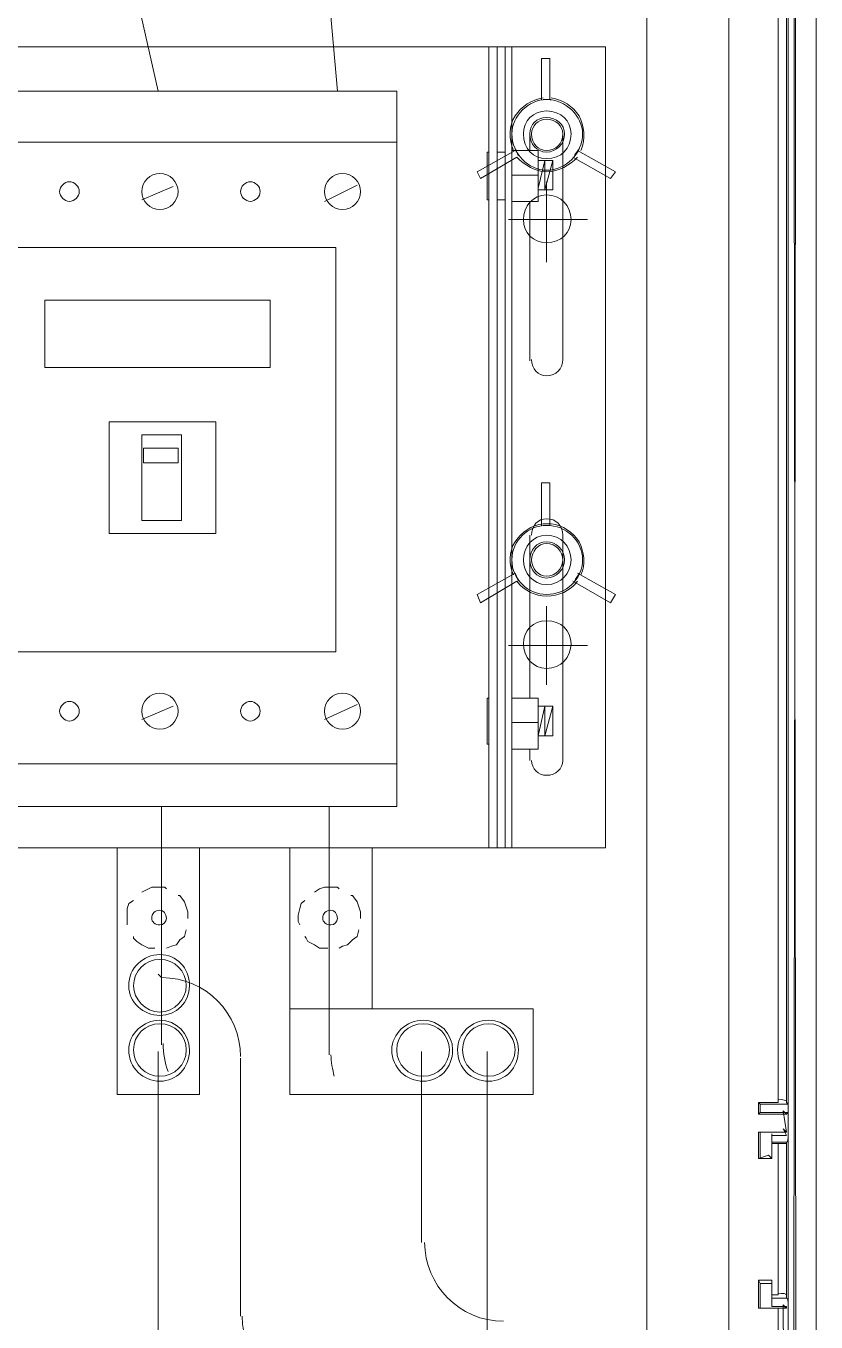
# Model space of a CAD drawing. Header units: metres. Extents: x 2999 to 3164, y 1641 to 1678.
# Drawn here: x 3007.231 to 3007.977, y 1650.663 to 1651.886 of the extents above; entities that cross this region are included whole.
import ezdxf

# ---------------------------------------------------------------- set-up
doc = ezdxf.new("R2010")
doc.units = ezdxf.units.M

msp = doc.modelspace()

# ---------------------------------------------------------------- linework, layer by layer
at = {"color": 7, "linetype": 'Continuous', "lineweight": 20, "true_color": 0x000007}
for points in [[(3007.941, 1650.8701), (3007.941, 1652.5927), (3007.941, 1652.5927)], [(3007.9503, 1650.8685), (3007.9488, 1650.8701), (3007.9488, 1652.5927), (3007.9503, 1652.5974), (3007.9503, 1652.4592), (3007.9472, 1652.4624)], [(3007.9767, 1650.1562), (3007.9767, 1652.5756), (3007.9736, 1652.5787)], [(3007.9767, 1652.5834), (3007.9767, 1650.1562), (3007.9767, 1650.1562)], [(3007.9581, 1652.4655), (3007.9503, 1652.4592), (3007.9503, 1650.2198)], [(3007.7781, 1651.8664), (3006.9338, 1651.8664), (3006.9338, 1651.8664)], [(3007.6679, 1651.8664), (3007.6679, 1651.1106), (3007.6679, 1651.1106)], [(3007.6756, 1651.8664), (3007.6756, 1651.1106), (3007.6756, 1651.1106)], [(3007.6834, 1651.1106), (3007.6834, 1651.8664), (3007.6834, 1651.8664)], [(3007.6896, 1651.8664), (3007.6896, 1651.1106), (3007.6896, 1651.1106)], [(3007.7781, 1651.1106), (3007.7781, 1651.8664), (3007.7781, 1651.8664)], [(3007.7253, 1651.8167), (3007.7253, 1651.8555), (3007.7175, 1651.8555), (3007.7175, 1651.8167)], [(3007.1324, 1651.8245), (3007.581, 1651.8245), (3007.581, 1651.8245)], [(3007.581, 1651.8245), (3007.581, 1651.1494), (3007.581, 1651.1494)], [(3007.7067, 1651.7686), (3007.7067, 1651.7826), (3007.7067, 1651.7826)], [(3007.7377, 1651.7826), (3007.7377, 1651.57), (3007.7377, 1651.57)], [(3007.581, 1651.7764), (3007.1324, 1651.7764), (3007.1324, 1651.7764)], [(3007.6927, 1651.7686), (3007.657, 1651.7485), (3007.6601, 1651.7422), (3007.6943, 1651.7624)], [(3007.6679, 1651.7221), (3007.6663, 1651.7221), (3007.6663, 1651.7671), (3007.6679, 1651.7671)], [(3007.6834, 1651.7671), (3007.6756, 1651.7671), (3007.6756, 1651.7671)], [(3007.6896, 1651.7205), (3007.7144, 1651.7205), (3007.7144, 1651.7686), (3007.6896, 1651.7686)], [(3007.7284, 1651.7593), (3007.7144, 1651.7593), (3007.7144, 1651.7593)], [(3007.7144, 1651.7329), (3007.7206, 1651.7593), (3007.7206, 1651.7314), (3007.7284, 1651.7593), (3007.7284, 1651.7314), (3007.7144, 1651.7314)], [(3007.747, 1651.7624), (3007.7827, 1651.7422), (3007.7874, 1651.7485), (3007.7517, 1651.7686)], [(3007.3699, 1651.7345), (3007.3404, 1651.7221), (3007.3404, 1651.7221)], [(3007.5437, 1651.736), (3007.5127, 1651.7205), (3007.5127, 1651.7205)], [(3007.7144, 1651.7454), (3007.6896, 1651.7454), (3007.6896, 1651.7454)], [(3007.7222, 1651.7391), (3007.7222, 1651.6631), (3007.7222, 1651.6631)], [(3007.6756, 1651.7221), (3007.6834, 1651.7221), (3007.6834, 1651.7221)], [(3007.7067, 1651.57), (3007.7067, 1651.7205), (3007.7067, 1651.7205)], [(3007.761, 1651.7034), (3007.6865, 1651.7034), (3007.6865, 1651.7034)], [(3007.7253, 1651.4148), (3007.7253, 1651.4551), (3007.7175, 1651.4551), (3007.7175, 1651.4148)], [(3007.7067, 1651.2518), (3007.7067, 1651.4055), (3007.7067, 1651.4055)], [(3007.7377, 1651.4055), (3007.7377, 1651.1929), (3007.7377, 1651.1929)], [(3007.6927, 1651.3698), (3007.657, 1651.3496), (3007.6601, 1651.3418), (3007.6943, 1651.362)], [(3007.747, 1651.362), (3007.7827, 1651.3418), (3007.7874, 1651.3496), (3007.7517, 1651.3698)], [(3007.7222, 1651.3387), (3007.7222, 1651.2642), (3007.7222, 1651.2642)], [(3007.761, 1651.3015), (3007.6865, 1651.3015), (3007.6865, 1651.3015)], [(3007.3699, 1651.2441), (3007.3404, 1651.2317), (3007.3404, 1651.2317)], [(3007.5437, 1651.2456), (3007.5127, 1651.2317), (3007.5127, 1651.2317)], [(3007.6679, 1651.2084), (3007.6663, 1651.2084), (3007.6663, 1651.2518), (3007.6679, 1651.2518)], [(3007.6896, 1651.2037), (3007.7144, 1651.2037), (3007.7144, 1651.2518), (3007.6896, 1651.2518)], [(3007.7284, 1651.2441), (3007.7144, 1651.2441), (3007.7144, 1651.2441)], [(3007.7144, 1651.2286), (3007.6896, 1651.2286), (3007.6896, 1651.2286)], [(3007.7067, 1651.1929), (3007.7067, 1651.2037), (3007.7067, 1651.2037)], [(3007.1324, 1651.1898), (3007.581, 1651.1898), (3007.581, 1651.1898)], [(3007.581, 1651.1494), (3007.1324, 1651.1494), (3007.1324, 1651.1494)], [(3007.359, 1650.9244), (3007.359, 1651.1494), (3007.359, 1651.1494)], [(3007.5173, 1650.9151), (3007.5173, 1651.1494), (3007.5173, 1651.1494)], [(3006.9338, 1651.1106), (3007.7781, 1651.1106), (3007.7781, 1651.1106)], [(3007.3947, 1651.1106), (3007.3947, 1650.8778), (3007.3171, 1650.8778), (3007.3171, 1651.1106)], [(3007.5577, 1650.8778), (3007.4801, 1650.8778), (3007.4801, 1651.1106)], [(3007.5577, 1651.1106), (3007.5577, 1650.9585), (3007.5577, 1650.9585)], [(3007.3637, 1651.0718), (3007.3621, 1651.0734), (3007.3559, 1651.0734), (3007.3497, 1651.0734), (3007.3466, 1651.0718), (3007.3404, 1651.0687)], [(3007.5266, 1651.0718), (3007.5251, 1651.0734), (3007.5189, 1651.0734), (3007.5127, 1651.0734), (3007.508, 1651.0718), (3007.5034, 1651.0687)], [(3007.3326, 1651.0609), (3007.328, 1651.0578), (3007.3264, 1651.0532), (3007.3264, 1651.047), (3007.3264, 1651.0408), (3007.3264, 1651.0377)], [(3007.3839, 1651.0439), (3007.3839, 1651.0501), (3007.3823, 1651.0547), (3007.3808, 1651.0594), (3007.3761, 1651.0656), (3007.3746, 1651.0656)], [(3007.4941, 1651.0609), (3007.4909, 1651.0578), (3007.4894, 1651.0532), (3007.4878, 1651.047), (3007.4878, 1651.0408), (3007.4894, 1651.0377)], [(3007.5468, 1651.0439), (3007.5468, 1651.0501), (3007.5453, 1651.0547), (3007.5437, 1651.0594), (3007.5391, 1651.0656), (3007.5375, 1651.0656)], [(3007.3326, 1651.0268), (3007.3326, 1651.0252), (3007.3358, 1651.0221), (3007.3404, 1651.019), (3007.3466, 1651.0159), (3007.3497, 1651.0159), (3007.3528, 1651.0159)], [(3007.3637, 1651.0159), (3007.3683, 1651.0175), (3007.373, 1651.019), (3007.3761, 1651.0237), (3007.3808, 1651.0268), (3007.3823, 1651.033)], [(3007.4941, 1651.0268), (3007.4956, 1651.0252), (3007.4972, 1651.0221), (3007.5034, 1651.019), (3007.508, 1651.0159), (3007.5127, 1651.0159), (3007.5158, 1651.0159)], [(3007.5266, 1651.0159), (3007.5297, 1651.0175), (3007.5344, 1651.019), (3007.5391, 1651.0237), (3007.5437, 1651.0268), (3007.5453, 1651.033)], [(3007.359, 1650.988), (3007.3559, 1650.9911), (3007.3559, 1650.9911)], [(3007.941, 1650.8701), (3007.9224, 1650.8701), (3007.9224, 1650.8701)], [(3007.9239, 1650.8685), (3007.9224, 1650.8701), (3007.9224, 1650.8701)], [(3007.9239, 1650.8607), (3007.9224, 1650.8592), (3007.9224, 1650.8701)], [(3007.9503, 1650.8685), (3007.9239, 1650.8685), (3007.9239, 1650.8607), (3007.9503, 1650.8607)], [(3007.9503, 1650.8685), (3007.9503, 1650.8607), (3007.9488, 1650.8592), (3007.9457, 1650.8623), (3007.9488, 1650.8421), (3007.9457, 1650.8452), (3007.9457, 1650.8452), (3007.9488, 1650.839)], [(3007.9488, 1650.8592), (3007.9224, 1650.8592), (3007.9224, 1650.8592)], [(3007.9239, 1650.8421), (3007.9224, 1650.8421), (3007.9224, 1650.8421)], [(3007.9239, 1650.8173), (3007.9224, 1650.8173), (3007.9224, 1650.8421)], [(3007.9224, 1650.8421), (3007.9488, 1650.8421), (3007.9488, 1650.8421)], [(3007.9488, 1650.8421), (3007.9239, 1650.8421), (3007.9239, 1650.8173), (3007.9348, 1650.8173)], [(3007.9348, 1650.8173), (3007.9348, 1650.839), (3007.9488, 1650.839)], [(3007.9488, 1650.8328), (3007.9348, 1650.8328), (3007.9348, 1650.8313), (3007.9348, 1650.8173)], [(3007.9348, 1650.8313), (3007.941, 1650.8313), (3007.941, 1650.8313)], [(3007.941, 1650.6885), (3007.941, 1650.8313), (3007.941, 1650.8313)], [(3007.9488, 1650.6854), (3007.9488, 1650.6885), (3007.9488, 1650.8313), (3007.9488, 1650.8328)], [(3007.9348, 1650.8173), (3007.9317, 1650.8204), (3007.9224, 1650.8173)], [(3007.9239, 1650.6993), (3007.9224, 1650.7024), (3007.9224, 1650.6761)], [(3007.9348, 1650.7024), (3007.9224, 1650.7024), (3007.9224, 1650.7024)], [(3007.9348, 1650.6993), (3007.9239, 1650.6993), (3007.9239, 1650.6761)], [(3007.9348, 1650.6776), (3007.9348, 1650.6993), (3007.9348, 1650.7024), (3007.9348, 1650.6885)], [(3007.9348, 1650.6854), (3007.9348, 1650.6885), (3007.9348, 1650.6885)], [(3007.941, 1650.6885), (3007.9348, 1650.6885), (3007.9348, 1650.6885)], [(3007.9348, 1650.6854), (3007.9488, 1650.6854), (3007.9488, 1650.6854)], [(3007.9488, 1650.6761), (3007.9239, 1650.6761), (3007.9224, 1650.6761)], [(3007.9224, 1650.6761), (3007.941, 1650.6761), (3007.941, 1650.6761)], [(3007.9488, 1650.6776), (3007.9348, 1650.6776), (3007.9348, 1650.6776)], [(3007.941, 1650.6761), (3007.941, 1650.2322), (3007.9488, 1650.2322)], [(3007.9488, 1650.6776), (3007.9488, 1650.6761), (3007.9457, 1650.6792), (3007.9488, 1650.2322)]]:
    msp.add_lwpolyline(points, dxfattribs=at)
for points in [[(3007.9581, 1650.2198), (3007.955, 1650.2213), (3007.9581, 1652.4655), (3007.955, 1652.4686)], [(3007.5235, 1651.6771), (3007.5235, 1651.2953), (3007.1852, 1651.2953), (3007.1852, 1651.6771)], [(3007.4615, 1651.6274), (3007.4615, 1651.5638), (3007.2488, 1651.5638), (3007.2488, 1651.6274)], [(3007.4102, 1651.5126), (3007.4102, 1651.407), (3007.3094, 1651.407), (3007.3094, 1651.5126)], [(3007.3777, 1651.5001), (3007.3777, 1651.4194), (3007.3404, 1651.4194), (3007.3404, 1651.5001)], [(3007.3746, 1651.4877), (3007.3746, 1651.4738), (3007.342, 1651.4738), (3007.342, 1651.4877)], [(3007.7144, 1651.2161), (3007.7206, 1651.2441), (3007.7206, 1651.2161), (3007.7284, 1651.2441), (3007.7284, 1651.2161)], [(3007.7098, 1650.9585), (3007.7098, 1650.8778), (3007.4801, 1650.8778), (3007.4801, 1650.9585)]]:
    msp.add_lwpolyline(points, close=True, dxfattribs=at)
at = {"color": 1, "linetype": 'Continuous', "lineweight": 20, "true_color": 0x000001}
for points in [[(3007.3559, 1651.8245), (3007.2333, 1652.3661), (3007.2333, 1652.3661)], [(3007.5251, 1651.8245), (3007.477, 1652.3661), (3007.477, 1652.3661)], [(3007.359, 1650.988), (3007.3559, 1650.9911), (3007.3559, 1650.9911)], [(3007.3559, 1650.9182), (3007.3559, 1650.6202), (3007.3559, 1650.6202)], [(3007.6042, 1650.9182), (3007.6042, 1650.7381), (3007.6042, 1650.7381)], [(3007.6663, 1650.9182), (3007.6663, 1650.3408), (3007.6663, 1650.3408)], [(3007.4335, 1650.912), (3007.4335, 1650.6683), (3007.4335, 1650.6683)]]:
    msp.add_lwpolyline(points, dxfattribs=at)
at = {"color": 5, "linetype": 'Continuous', "lineweight": 20, "true_color": 0x000005}
for points in [[(3007.8945, 1652.2575), (3007.8945, 1650.4914), (3007.8945, 1650.4914)], [(3007.8169, 1650.3408), (3007.8169, 1652.0464), (3007.8169, 1652.0464)]]:
    msp.add_lwpolyline(points, dxfattribs=at)
at = {"color": 7, "linetype": 'Continuous', "lineweight": 20, "true_color": 0x000007}
for points, knots in [([(3007.7191, 1651.8183), (3007.7082, 1651.8167), (3007.6989, 1651.8105), (3007.6927, 1651.8012), (3007.6927, 1651.8012), (3007.6865, 1651.7919), (3007.6865, 1651.7795), (3007.6911, 1651.7686)], [0, 0, 0, 0, 0.125, 0.125, 0.125, 0.125001, 1, 1, 1, 1]), ([(3007.7563, 1651.7842), (3007.7563, 1651.8012), (3007.7408, 1651.8167), (3007.7222, 1651.8167), (3007.7222, 1651.8167), (3007.7051, 1651.8167), (3007.6896, 1651.8012), (3007.6896, 1651.7842), (3007.6896, 1651.7842), (3007.6896, 1651.7655), (3007.7051, 1651.75), (3007.7222, 1651.75), (3007.7222, 1651.75), (3007.7408, 1651.75), (3007.7563, 1651.7655), (3007.7563, 1651.7842)], [0, 0, 0, 0, 0.0625, 0.0625, 0.0625, 0.062501, 0.125, 0.125, 0.125, 0.125001, 0.1875, 0.1875, 0.1875, 0.187501, 1, 1, 1, 1]), ([(3007.7548, 1651.7686), (3007.7594, 1651.7795), (3007.7579, 1651.7919), (3007.7532, 1651.8012), (3007.7532, 1651.8012), (3007.747, 1651.8105), (3007.7377, 1651.8167), (3007.7268, 1651.8183)], [0, 0, 0, 0, 0.125, 0.125, 0.125, 0.125001, 1, 1, 1, 1]), ([(3007.7455, 1651.7842), (3007.7455, 1651.7966), (3007.7362, 1651.8059), (3007.7222, 1651.8059), (3007.7222, 1651.8059), (3007.7098, 1651.8059), (3007.7005, 1651.7966), (3007.7005, 1651.7842), (3007.7005, 1651.7842), (3007.7005, 1651.7702), (3007.7098, 1651.7609), (3007.7222, 1651.7609), (3007.7222, 1651.7609), (3007.7362, 1651.7609), (3007.7455, 1651.7702), (3007.7455, 1651.7842)], [0, 0, 0, 0, 0.0625, 0.0625, 0.0625, 0.062501, 0.125, 0.125, 0.125, 0.125001, 0.1875, 0.1875, 0.1875, 0.187501, 1, 1, 1, 1]), ([(3007.7393, 1651.7842), (3007.7393, 1651.7935), (3007.7315, 1651.7997), (3007.7222, 1651.7997), (3007.7222, 1651.7997), (3007.7129, 1651.7997), (3007.7067, 1651.7935), (3007.7067, 1651.7842), (3007.7067, 1651.7842), (3007.7067, 1651.7748), (3007.7129, 1651.7671), (3007.7222, 1651.7671), (3007.7222, 1651.7671), (3007.7315, 1651.7671), (3007.7393, 1651.7748), (3007.7393, 1651.7842)], [0, 0, 0, 0, 0.0625, 0.0625, 0.0625, 0.062501, 0.125, 0.125, 0.125, 0.125001, 0.1875, 0.1875, 0.1875, 0.187501, 1, 1, 1, 1]), ([(3007.7377, 1651.7842), (3007.7377, 1651.7919), (3007.7315, 1651.7981), (3007.7222, 1651.7981), (3007.7222, 1651.7981), (3007.7144, 1651.7981), (3007.7082, 1651.7919), (3007.7082, 1651.7842), (3007.7082, 1651.7842), (3007.7082, 1651.7748), (3007.7144, 1651.7686), (3007.7222, 1651.7686), (3007.7222, 1651.7686), (3007.7315, 1651.7686), (3007.7377, 1651.7748), (3007.7377, 1651.7842)], [0, 0, 0, 0, 0.0625, 0.0625, 0.0625, 0.062501, 0.125, 0.125, 0.125, 0.125001, 0.1875, 0.1875, 0.1875, 0.187501, 1, 1, 1, 1]), ([(3007.7377, 1651.7842), (3007.7377, 1651.7919), (3007.7315, 1651.7981), (3007.7222, 1651.7981), (3007.7222, 1651.7981), (3007.7144, 1651.7981), (3007.7082, 1651.7919), (3007.7082, 1651.7842)], [0, 0, 0, 0, 0.125, 0.125, 0.125, 0.125001, 1, 1, 1, 1]), ([(3007.6943, 1651.7624), (3007.702, 1651.7547), (3007.7113, 1651.7485), (3007.7222, 1651.7485), (3007.7222, 1651.7485), (3007.7346, 1651.7485), (3007.7439, 1651.7547), (3007.7517, 1651.7624)], [0, 0, 0, 0, 0.125, 0.125, 0.125, 0.125001, 1, 1, 1, 1]), ([(3007.3746, 1651.7298), (3007.3746, 1651.7391), (3007.3668, 1651.7469), (3007.3575, 1651.7469), (3007.3575, 1651.7469), (3007.3482, 1651.7469), (3007.3404, 1651.7391), (3007.3404, 1651.7298), (3007.3404, 1651.7298), (3007.3404, 1651.7205), (3007.3482, 1651.7128), (3007.3575, 1651.7128), (3007.3575, 1651.7128), (3007.3668, 1651.7128), (3007.3746, 1651.7205), (3007.3746, 1651.7298)], [0, 0, 0, 0, 0.0625, 0.0625, 0.0625, 0.062501, 0.125, 0.125, 0.125, 0.125001, 0.1875, 0.1875, 0.1875, 0.187501, 1, 1, 1, 1]), ([(3007.5468, 1651.7298), (3007.5468, 1651.7391), (3007.5391, 1651.7469), (3007.5297, 1651.7469), (3007.5297, 1651.7469), (3007.5204, 1651.7469), (3007.5127, 1651.7391), (3007.5127, 1651.7298), (3007.5127, 1651.7298), (3007.5127, 1651.7205), (3007.5204, 1651.7128), (3007.5297, 1651.7128), (3007.5297, 1651.7128), (3007.5391, 1651.7128), (3007.5468, 1651.7205), (3007.5468, 1651.7298)], [0, 0, 0, 0, 0.0625, 0.0625, 0.0625, 0.062501, 0.125, 0.125, 0.125, 0.125001, 0.1875, 0.1875, 0.1875, 0.187501, 1, 1, 1, 1]), ([(3007.2814, 1651.7298), (3007.2814, 1651.7345), (3007.2768, 1651.7391), (3007.2721, 1651.7391), (3007.2721, 1651.7391), (3007.2675, 1651.7391), (3007.2628, 1651.7345), (3007.2628, 1651.7298), (3007.2628, 1651.7298), (3007.2628, 1651.7252), (3007.2675, 1651.7205), (3007.2721, 1651.7205), (3007.2721, 1651.7205), (3007.2768, 1651.7205), (3007.2814, 1651.7252), (3007.2814, 1651.7298)], [0, 0, 0, 0, 0.0625, 0.0625, 0.0625, 0.062501, 0.125, 0.125, 0.125, 0.125001, 0.1875, 0.1875, 0.1875, 0.187501, 1, 1, 1, 1]), ([(3007.4521, 1651.7298), (3007.4521, 1651.7345), (3007.4475, 1651.7391), (3007.4428, 1651.7391), (3007.4428, 1651.7391), (3007.4382, 1651.7391), (3007.4335, 1651.7345), (3007.4335, 1651.7298), (3007.4335, 1651.7298), (3007.4335, 1651.7252), (3007.4382, 1651.7205), (3007.4428, 1651.7205), (3007.4428, 1651.7205), (3007.4475, 1651.7205), (3007.4521, 1651.7252), (3007.4521, 1651.7298)], [0, 0, 0, 0, 0.0625, 0.0625, 0.0625, 0.062501, 0.125, 0.125, 0.125, 0.125001, 0.1875, 0.1875, 0.1875, 0.187501, 1, 1, 1, 1]), ([(3007.7455, 1651.7034), (3007.7455, 1651.7159), (3007.7362, 1651.7267), (3007.7222, 1651.7267), (3007.7222, 1651.7267), (3007.7098, 1651.7267), (3007.7005, 1651.7159), (3007.7005, 1651.7034), (3007.7005, 1651.7034), (3007.7005, 1651.691), (3007.7098, 1651.6817), (3007.7222, 1651.6817), (3007.7222, 1651.6817), (3007.7362, 1651.6817), (3007.7455, 1651.691), (3007.7455, 1651.7034)], [0, 0, 0, 0, 0.0625, 0.0625, 0.0625, 0.062501, 0.125, 0.125, 0.125, 0.125001, 0.1875, 0.1875, 0.1875, 0.187501, 1, 1, 1, 1]), ([(3007.7082, 1651.5715), (3007.7082, 1651.5622), (3007.7144, 1651.556), (3007.7222, 1651.556), (3007.7222, 1651.556), (3007.7315, 1651.556), (3007.7377, 1651.5622), (3007.7377, 1651.5715)], [0, 0, 0, 0, 0.125, 0.125, 0.125, 0.125001, 1, 1, 1, 1]), ([(3007.7191, 1651.4163), (3007.7082, 1651.4148), (3007.6989, 1651.4086), (3007.6927, 1651.3993), (3007.6927, 1651.3993), (3007.6865, 1651.39), (3007.6865, 1651.3775), (3007.6911, 1651.3682)], [0, 0, 0, 0, 0.125, 0.125, 0.125, 0.125001, 1, 1, 1, 1]), ([(3007.7377, 1651.4055), (3007.7377, 1651.4148), (3007.7315, 1651.421), (3007.7222, 1651.421), (3007.7222, 1651.421), (3007.7144, 1651.421), (3007.7082, 1651.4148), (3007.7082, 1651.4055)], [0, 0, 0, 0, 0.125, 0.125, 0.125, 0.125001, 1, 1, 1, 1]), ([(3007.7548, 1651.3682), (3007.7594, 1651.3775), (3007.7579, 1651.39), (3007.7532, 1651.3993), (3007.7532, 1651.3993), (3007.747, 1651.4086), (3007.7377, 1651.4148), (3007.7268, 1651.4163)], [0, 0, 0, 0, 0.125, 0.125, 0.125, 0.125001, 1, 1, 1, 1]), ([(3007.7563, 1651.3822), (3007.7563, 1651.4008), (3007.7408, 1651.4148), (3007.7222, 1651.4148), (3007.7222, 1651.4148), (3007.7051, 1651.4148), (3007.6896, 1651.4008), (3007.6896, 1651.3822), (3007.6896, 1651.3822), (3007.6896, 1651.3636), (3007.7051, 1651.3496), (3007.7222, 1651.3496), (3007.7222, 1651.3496), (3007.7408, 1651.3496), (3007.7563, 1651.3636), (3007.7563, 1651.3822)], [0, 0, 0, 0, 0.0625, 0.0625, 0.0625, 0.062501, 0.125, 0.125, 0.125, 0.125001, 0.1875, 0.1875, 0.1875, 0.187501, 1, 1, 1, 1]), ([(3007.7455, 1651.3822), (3007.7455, 1651.3946), (3007.7362, 1651.4055), (3007.7222, 1651.4055), (3007.7222, 1651.4055), (3007.7098, 1651.4055), (3007.7005, 1651.3946), (3007.7005, 1651.3822), (3007.7005, 1651.3822), (3007.7005, 1651.3698), (3007.7098, 1651.3589), (3007.7222, 1651.3589), (3007.7222, 1651.3589), (3007.7362, 1651.3589), (3007.7455, 1651.3698), (3007.7455, 1651.3822)], [0, 0, 0, 0, 0.0625, 0.0625, 0.0625, 0.062501, 0.125, 0.125, 0.125, 0.125001, 0.1875, 0.1875, 0.1875, 0.187501, 1, 1, 1, 1]), ([(3007.7393, 1651.3822), (3007.7393, 1651.3915), (3007.7315, 1651.3993), (3007.7222, 1651.3993), (3007.7222, 1651.3993), (3007.7129, 1651.3993), (3007.7067, 1651.3915), (3007.7067, 1651.3822), (3007.7067, 1651.3822), (3007.7067, 1651.3729), (3007.7129, 1651.3651), (3007.7222, 1651.3651), (3007.7222, 1651.3651), (3007.7315, 1651.3651), (3007.7393, 1651.3729), (3007.7393, 1651.3822)], [0, 0, 0, 0, 0.0625, 0.0625, 0.0625, 0.062501, 0.125, 0.125, 0.125, 0.125001, 0.1875, 0.1875, 0.1875, 0.187501, 1, 1, 1, 1]), ([(3007.7377, 1651.3822), (3007.7377, 1651.39), (3007.7315, 1651.3977), (3007.7222, 1651.3977), (3007.7222, 1651.3977), (3007.7144, 1651.3977), (3007.7082, 1651.39), (3007.7082, 1651.3822), (3007.7082, 1651.3822), (3007.7082, 1651.3744), (3007.7144, 1651.3667), (3007.7222, 1651.3667), (3007.7222, 1651.3667), (3007.7315, 1651.3667), (3007.7377, 1651.3744), (3007.7377, 1651.3822)], [0, 0, 0, 0, 0.0625, 0.0625, 0.0625, 0.062501, 0.125, 0.125, 0.125, 0.125001, 0.1875, 0.1875, 0.1875, 0.187501, 1, 1, 1, 1]), ([(3007.6943, 1651.362), (3007.702, 1651.3527), (3007.7113, 1651.3481), (3007.7222, 1651.3481), (3007.7222, 1651.3481), (3007.7346, 1651.3481), (3007.7439, 1651.3527), (3007.7517, 1651.362)], [0, 0, 0, 0, 0.125, 0.125, 0.125, 0.125001, 1, 1, 1, 1]), ([(3007.7455, 1651.303), (3007.7455, 1651.3155), (3007.7362, 1651.3248), (3007.7222, 1651.3248), (3007.7222, 1651.3248), (3007.7098, 1651.3248), (3007.7005, 1651.3155), (3007.7005, 1651.303), (3007.7005, 1651.303), (3007.7005, 1651.2906), (3007.7098, 1651.2798), (3007.7222, 1651.2798), (3007.7222, 1651.2798), (3007.7362, 1651.2798), (3007.7455, 1651.2906), (3007.7455, 1651.303)], [0, 0, 0, 0, 0.0625, 0.0625, 0.0625, 0.062501, 0.125, 0.125, 0.125, 0.125001, 0.1875, 0.1875, 0.1875, 0.187501, 1, 1, 1, 1]), ([(3007.3746, 1651.2394), (3007.3746, 1651.2487), (3007.3668, 1651.2565), (3007.3575, 1651.2565), (3007.3575, 1651.2565), (3007.3482, 1651.2565), (3007.3404, 1651.2487), (3007.3404, 1651.2394), (3007.3404, 1651.2394), (3007.3404, 1651.2301), (3007.3482, 1651.2223), (3007.3575, 1651.2223), (3007.3575, 1651.2223), (3007.3668, 1651.2223), (3007.3746, 1651.2301), (3007.3746, 1651.2394)], [0, 0, 0, 0, 0.0625, 0.0625, 0.0625, 0.062501, 0.125, 0.125, 0.125, 0.125001, 0.1875, 0.1875, 0.1875, 0.187501, 1, 1, 1, 1]), ([(3007.5468, 1651.2394), (3007.5468, 1651.2487), (3007.5391, 1651.2565), (3007.5297, 1651.2565), (3007.5297, 1651.2565), (3007.5204, 1651.2565), (3007.5127, 1651.2487), (3007.5127, 1651.2394), (3007.5127, 1651.2394), (3007.5127, 1651.2301), (3007.5204, 1651.2223), (3007.5297, 1651.2223), (3007.5297, 1651.2223), (3007.5391, 1651.2223), (3007.5468, 1651.2301), (3007.5468, 1651.2394)], [0, 0, 0, 0, 0.0625, 0.0625, 0.0625, 0.062501, 0.125, 0.125, 0.125, 0.125001, 0.1875, 0.1875, 0.1875, 0.187501, 1, 1, 1, 1]), ([(3007.2814, 1651.2394), (3007.2814, 1651.2441), (3007.2768, 1651.2487), (3007.2721, 1651.2487), (3007.2721, 1651.2487), (3007.2675, 1651.2487), (3007.2628, 1651.2441), (3007.2628, 1651.2394), (3007.2628, 1651.2394), (3007.2628, 1651.2348), (3007.2675, 1651.2301), (3007.2721, 1651.2301), (3007.2721, 1651.2301), (3007.2768, 1651.2301), (3007.2814, 1651.2348), (3007.2814, 1651.2394)], [0, 0, 0, 0, 0.0625, 0.0625, 0.0625, 0.062501, 0.125, 0.125, 0.125, 0.125001, 0.1875, 0.1875, 0.1875, 0.187501, 1, 1, 1, 1]), ([(3007.4521, 1651.2394), (3007.4521, 1651.2441), (3007.4475, 1651.2487), (3007.4428, 1651.2487), (3007.4428, 1651.2487), (3007.4382, 1651.2487), (3007.4335, 1651.2441), (3007.4335, 1651.2394), (3007.4335, 1651.2394), (3007.4335, 1651.2348), (3007.4382, 1651.2301), (3007.4428, 1651.2301), (3007.4428, 1651.2301), (3007.4475, 1651.2301), (3007.4521, 1651.2348), (3007.4521, 1651.2394)], [0, 0, 0, 0, 0.0625, 0.0625, 0.0625, 0.062501, 0.125, 0.125, 0.125, 0.125001, 0.1875, 0.1875, 0.1875, 0.187501, 1, 1, 1, 1]), ([(3007.7082, 1651.1929), (3007.7082, 1651.1851), (3007.7144, 1651.1789), (3007.7222, 1651.1789), (3007.7222, 1651.1789), (3007.7315, 1651.1789), (3007.7377, 1651.1851), (3007.7377, 1651.1929)], [0, 0, 0, 0, 0.125, 0.125, 0.125, 0.125001, 1, 1, 1, 1]), ([(3007.3637, 1651.0439), (3007.3637, 1651.0485), (3007.3606, 1651.0516), (3007.3575, 1651.0516), (3007.3575, 1651.0516), (3007.3528, 1651.0516), (3007.3497, 1651.0485), (3007.3497, 1651.0439), (3007.3497, 1651.0439), (3007.3497, 1651.0408), (3007.3528, 1651.0377), (3007.3575, 1651.0377), (3007.3575, 1651.0377), (3007.3606, 1651.0377), (3007.3637, 1651.0408), (3007.3637, 1651.0439)], [0, 0, 0, 0, 0.0625, 0.0625, 0.0625, 0.062501, 0.125, 0.125, 0.125, 0.125001, 0.1875, 0.1875, 0.1875, 0.187501, 1, 1, 1, 1]), ([(3007.5251, 1651.0439), (3007.5251, 1651.0485), (3007.522, 1651.0516), (3007.5189, 1651.0516), (3007.5189, 1651.0516), (3007.5142, 1651.0516), (3007.5111, 1651.0485), (3007.5111, 1651.0439), (3007.5111, 1651.0439), (3007.5111, 1651.0408), (3007.5142, 1651.0377), (3007.5189, 1651.0377), (3007.5189, 1651.0377), (3007.522, 1651.0377), (3007.5251, 1651.0408), (3007.5251, 1651.0439)], [0, 0, 0, 0, 0.0625, 0.0625, 0.0625, 0.062501, 0.125, 0.125, 0.125, 0.125001, 0.1875, 0.1875, 0.1875, 0.187501, 1, 1, 1, 1]), ([(3007.3854, 1650.9802), (3007.3854, 1650.9973), (3007.373, 1651.0097), (3007.3575, 1651.0097), (3007.3575, 1651.0097), (3007.342, 1651.0097), (3007.328, 1650.9973), (3007.328, 1650.9802), (3007.328, 1650.9802), (3007.328, 1650.9647), (3007.342, 1650.9523), (3007.3575, 1650.9523), (3007.3575, 1650.9523), (3007.373, 1650.9523), (3007.3854, 1650.9647), (3007.3854, 1650.9802)], [0, 0, 0, 0, 0.0625, 0.0625, 0.0625, 0.062501, 0.125, 0.125, 0.125, 0.125001, 0.1875, 0.1875, 0.1875, 0.187501, 1, 1, 1, 1]), ([(3007.3823, 1650.9802), (3007.3823, 1650.9942), (3007.3714, 1651.0051), (3007.3575, 1651.0051), (3007.3575, 1651.0051), (3007.3435, 1651.0051), (3007.3326, 1650.9942), (3007.3326, 1650.9802), (3007.3326, 1650.9802), (3007.3326, 1650.9678), (3007.3435, 1650.9554), (3007.3575, 1650.9554), (3007.3575, 1650.9554), (3007.3714, 1650.9554), (3007.3823, 1650.9678), (3007.3823, 1650.9802)], [0, 0, 0, 0, 0.0625, 0.0625, 0.0625, 0.062501, 0.125, 0.125, 0.125, 0.125001, 0.1875, 0.1875, 0.1875, 0.187501, 1, 1, 1, 1]), ([(3007.3854, 1650.9197), (3007.3854, 1650.9352), (3007.373, 1650.9477), (3007.3575, 1650.9477), (3007.3575, 1650.9477), (3007.342, 1650.9477), (3007.328, 1650.9352), (3007.328, 1650.9197), (3007.328, 1650.9197), (3007.328, 1650.9026), (3007.342, 1650.8902), (3007.3575, 1650.8902), (3007.3575, 1650.8902), (3007.373, 1650.8902), (3007.3854, 1650.9026), (3007.3854, 1650.9197)], [0, 0, 0, 0, 0.0625, 0.0625, 0.0625, 0.062501, 0.125, 0.125, 0.125, 0.125001, 0.1875, 0.1875, 0.1875, 0.187501, 1, 1, 1, 1]), ([(3007.3823, 1650.9197), (3007.3823, 1650.9337), (3007.3714, 1650.9445), (3007.3575, 1650.9445), (3007.3575, 1650.9445), (3007.3435, 1650.9445), (3007.3326, 1650.9337), (3007.3326, 1650.9197), (3007.3326, 1650.9197), (3007.3326, 1650.9057), (3007.3435, 1650.8949), (3007.3575, 1650.8949), (3007.3575, 1650.8949), (3007.3714, 1650.8949), (3007.3823, 1650.9057), (3007.3823, 1650.9197)], [0, 0, 0, 0, 0.0625, 0.0625, 0.0625, 0.062501, 0.125, 0.125, 0.125, 0.125001, 0.1875, 0.1875, 0.1875, 0.187501, 1, 1, 1, 1]), ([(3007.6337, 1650.9197), (3007.6337, 1650.9352), (3007.6213, 1650.9477), (3007.6058, 1650.9477), (3007.6058, 1650.9477), (3007.5903, 1650.9477), (3007.5763, 1650.9352), (3007.5763, 1650.9197), (3007.5763, 1650.9197), (3007.5763, 1650.9026), (3007.5903, 1650.8902), (3007.6058, 1650.8902), (3007.6058, 1650.8902), (3007.6213, 1650.8902), (3007.6337, 1650.9026), (3007.6337, 1650.9197)], [0, 0, 0, 0, 0.0625, 0.0625, 0.0625, 0.062501, 0.125, 0.125, 0.125, 0.125001, 0.1875, 0.1875, 0.1875, 0.187501, 1, 1, 1, 1]), ([(3007.6306, 1650.9197), (3007.6306, 1650.9337), (3007.6198, 1650.9445), (3007.6058, 1650.9445), (3007.6058, 1650.9445), (3007.5918, 1650.9445), (3007.581, 1650.9337), (3007.581, 1650.9197), (3007.581, 1650.9197), (3007.581, 1650.9057), (3007.5918, 1650.8949), (3007.6058, 1650.8949), (3007.6058, 1650.8949), (3007.6198, 1650.8949), (3007.6306, 1650.9057), (3007.6306, 1650.9197)], [0, 0, 0, 0, 0.0625, 0.0625, 0.0625, 0.062501, 0.125, 0.125, 0.125, 0.125001, 0.1875, 0.1875, 0.1875, 0.187501, 1, 1, 1, 1]), ([(3007.6958, 1650.9197), (3007.6958, 1650.9352), (3007.6834, 1650.9477), (3007.6679, 1650.9477), (3007.6679, 1650.9477), (3007.6508, 1650.9477), (3007.6384, 1650.9352), (3007.6384, 1650.9197), (3007.6384, 1650.9197), (3007.6384, 1650.9026), (3007.6508, 1650.8902), (3007.6679, 1650.8902), (3007.6679, 1650.8902), (3007.6834, 1650.8902), (3007.6958, 1650.9026), (3007.6958, 1650.9197)], [0, 0, 0, 0, 0.0625, 0.0625, 0.0625, 0.062501, 0.125, 0.125, 0.125, 0.125001, 0.1875, 0.1875, 0.1875, 0.187501, 1, 1, 1, 1]), ([(3007.6927, 1650.9197), (3007.6927, 1650.9337), (3007.6803, 1650.9445), (3007.6679, 1650.9445), (3007.6679, 1650.9445), (3007.6539, 1650.9445), (3007.643, 1650.9337), (3007.643, 1650.9197), (3007.643, 1650.9197), (3007.643, 1650.9057), (3007.6539, 1650.8949), (3007.6679, 1650.8949), (3007.6679, 1650.8949), (3007.6803, 1650.8949), (3007.6927, 1650.9057), (3007.6927, 1650.9197)], [0, 0, 0, 0, 0.0625, 0.0625, 0.0625, 0.062501, 0.125, 0.125, 0.125, 0.125001, 0.1875, 0.1875, 0.1875, 0.187501, 1, 1, 1, 1])]:
    msp.add_open_spline(points, degree=3, knots=knots, dxfattribs=at)
for points in [[(3007.7268, 1651.8167), (3007.7237, 1651.8167), (3007.7222, 1651.8167), (3007.7191, 1651.8167)], [(3007.6927, 1651.7702), (3007.6943, 1651.7686), (3007.6943, 1651.7655), (3007.6958, 1651.764)], [(3007.7486, 1651.764), (3007.7501, 1651.7655), (3007.7517, 1651.7686), (3007.7532, 1651.7702)], [(3007.7268, 1651.4163), (3007.7237, 1651.4163), (3007.7222, 1651.4163), (3007.7191, 1651.4163)], [(3007.6927, 1651.3698), (3007.6943, 1651.3667), (3007.6943, 1651.3651), (3007.6958, 1651.362)], [(3007.7486, 1651.362), (3007.7501, 1651.3651), (3007.7517, 1651.3667), (3007.7532, 1651.3698)], [(3007.3606, 1650.9259), (3007.3606, 1650.9166), (3007.3621, 1650.9073), (3007.3652, 1650.8995)], [(3007.5189, 1650.9151), (3007.5189, 1650.9089), (3007.5204, 1650.9011), (3007.522, 1650.8949)], [(3007.9488, 1650.8716), (3007.9488, 1650.8716), (3007.9457, 1650.8732), (3007.941, 1650.8732)], [(3007.9348, 1650.8406), (3007.9348, 1650.8359), (3007.9348, 1650.8328), (3007.9348, 1650.8328)], [(3007.9488, 1650.8328), (3007.9503, 1650.8328), (3007.9503, 1650.8359), (3007.9503, 1650.8406)], [(3007.941, 1650.8313), (3007.9457, 1650.8313), (3007.9488, 1650.8313), (3007.9488, 1650.8313)], [(3007.9348, 1650.6854), (3007.9348, 1650.6854), (3007.9348, 1650.6823), (3007.9348, 1650.6792)], [(3007.9488, 1650.6885), (3007.9488, 1650.69), (3007.9457, 1650.69), (3007.941, 1650.69)], [(3007.9503, 1650.6792), (3007.9503, 1650.6823), (3007.9503, 1650.6854), (3007.9488, 1650.6854)], [(3007.941, 1650.6761), (3007.9457, 1650.6761), (3007.9488, 1650.6761), (3007.9488, 1650.6776)]]:
    msp.add_open_spline(points, degree=3, dxfattribs=at)
at = {"color": 1, "linetype": 'Continuous', "lineweight": 20, "true_color": 0x000001}
for points in [[(3007.4335, 1650.9135), (3007.4335, 1650.9539), (3007.4009, 1650.988), (3007.359, 1650.988)], [(3007.6073, 1650.7381), (3007.6073, 1650.6978), (3007.6399, 1650.6636), (3007.6818, 1650.6636)], [(3007.4351, 1650.6683), (3007.4351, 1650.6279), (3007.4692, 1650.5938), (3007.5096, 1650.5938)]]:
    msp.add_open_spline(points, degree=3, dxfattribs=at)

doc.saveas('drawing.dxf')
